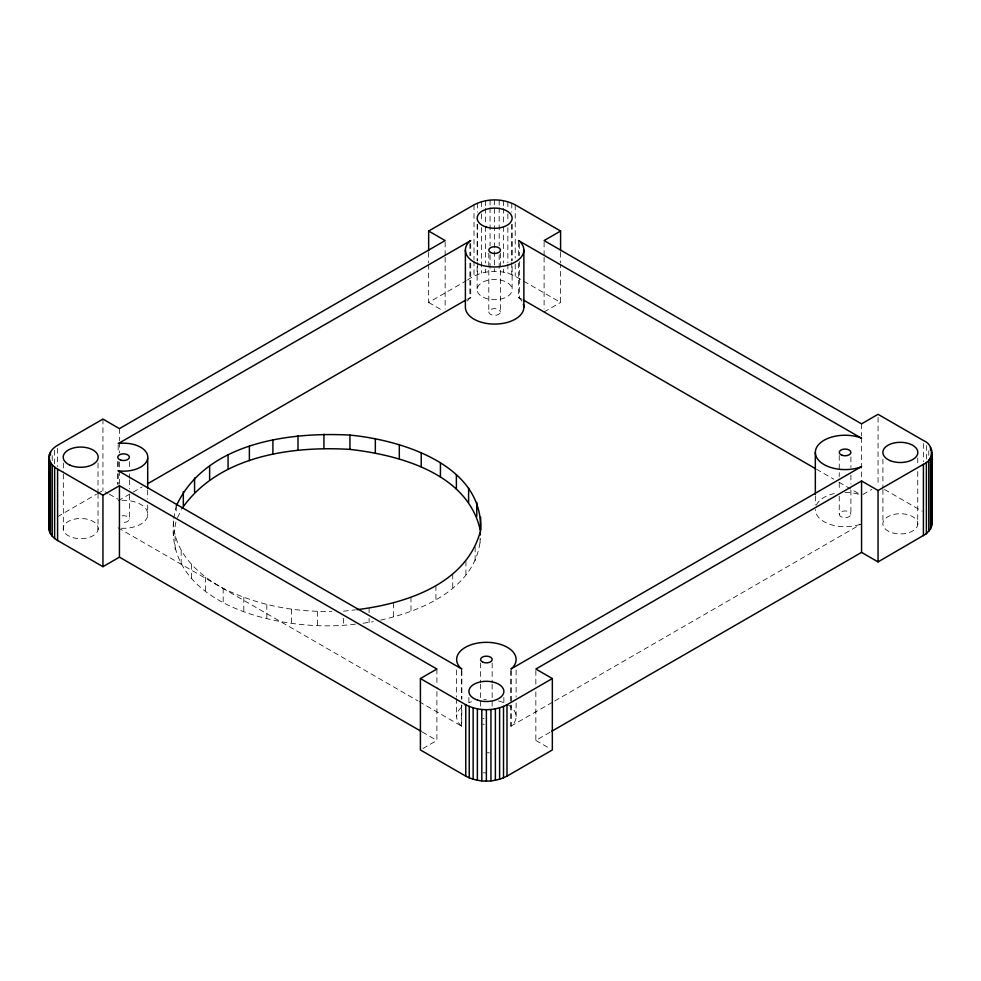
<?xml version="1.0" encoding="UTF-8"?>
<svg xmlns="http://www.w3.org/2000/svg" width="981" height="981" viewBox="0 0 981 981"><rect width="100%" height="100%" fill="white"/><g stroke="black" fill="none" stroke-linecap="round" stroke-linejoin="round"><path stroke-width="0.74" stroke-dasharray="4.91 3.68" d="M380.567 620.09C422.529 610.955 476.226 587.705 480.371 539.06M355.527 624.112C284.441 633.628 152.288 605.436 175.942 507.533M173.465 535.295L175.942 521.818M177.512 517.686L181.387 509.789M470.733 263.116L470.733 297.684L469.298 298.776A29.246 16.885 0 0 0 466.931 301.792M510.893 705.106L510.893 726.161L512.131 725.217A29.737 17.168 0 0 0 507.41 704.493M57.585 516.68L96.457 494.24M97.757 493.492L102.944 490.5L108.02 493.431M428.66 264.465L428.66 302.455L466.233 280.75M467.532 280.002C481.168 270.204 500.31 268.353 515.233 276.262L560.592 302.455L560.592 264.465M118.198 500.739L142.086 486.944M467.226 299.217L470.733 297.684M544.099 311.97L560.592 302.455M422.946 748.491L436.901 740.434L436.901 687.264M862.839 494.534L871.717 489.396M510.893 726.161L553.431 701.722M554.755 700.961L861.563 523.829M535.847 691.813L535.847 740.434L550.415 732.034M363.056 623.266L373.393 621.66M343.473 611.175L355.527 609.826M173.465 521.009C173.183 551.678 198.003 574.805 223.178 588.281C256.679 605.093 294.545 612.328 331.885 611.31M518.508 263.116L518.508 297.684L522.015 299.217M419.194 701.648L461.634 726.161L461.867 705.106M884.543 489.482L922.115 511.175M816.474 469.225L833.789 479.219M839.013 482.247L860.239 494.498M428.66 302.455L442.615 310.511M109.283 494.166L118.161 499.292M535.847 740.434L549.801 748.491M118.1 527.815L417.869 700.888M422.345 732.034L436.901 740.434M518.508 297.684L519.942 298.776A29.246 16.885 0 0 1 522.309 301.792M461.867 726.161L460.616 725.217A29.737 17.168 0 0 1 465.35 704.493M928.774 450.855L928.774 455.405M926.383 445.558L926.383 459.231M923.415 443.547L923.415 461.781M917.738 457.943L917.738 464.025M917.738 471.616L917.738 524.798A17.486 10.104 0 0 1 890.159 532.045A17.486 10.104 0 0 1 893.078 514.633A17.486 10.104 0 0 1 917.738 524.798M882.912 459.047L882.912 487.913M882.912 489.433L882.912 522.861M878.056 417.366L878.056 485.742M861.563 423.853L861.563 436.005M861.563 437.526L861.563 480.101M850.907 456.938L850.907 467.508M850.907 475.062L850.907 484.111M850.907 490.157L850.907 514.302A5.825 3.372 0 0 1 842.164 517.22A5.825 3.372 0 0 1 842.164 511.383A5.825 3.372 0 0 1 850.907 514.302M839.245 455.429L839.245 476.57M839.245 482.603L839.245 490.157M839.245 496.19L839.245 514.302M815.334 496.018L815.334 505.031M560.592 252.313L560.592 262.945M544.099 242.074L544.099 255.759M544.099 257.28L544.099 308.929M535.847 670.55L535.847 685.744M519.366 243.57L519.366 255.6M519.366 261.608L519.366 297.684M518.508 242.062L518.508 257.096M516.116 670.035L516.116 697.086M516.116 703.107L516.116 716.633M515.233 204.857L515.233 258.04M515.233 264.11L515.233 276.262M512.119 224.257L512.119 260.725M512.119 266.807L512.119 289.591A17.486 10.104 0 0 1 485.877 298.347A17.486 10.104 0 0 1 485.877 280.848A17.486 10.104 0 0 1 512.119 289.591M511.763 203.141L511.763 212.252M511.763 224.416L511.763 260.872M511.763 262.393L511.763 274.557M511.113 670.526L511.113 703.61M511.113 705.106L511.113 726.161M510.893 670.526L510.893 703.61M507.864 201.755L507.864 207.837M507.864 213.919L507.864 221.51M507.864 227.592L507.864 262.54M507.864 264.061L507.864 273.172M503.866 697.479L503.866 703.561M503.633 200.749L503.633 206.832M503.633 208.34L503.633 225.054M503.633 226.574L503.633 263.043M503.633 269.125L503.633 272.166M500.457 253.098L500.457 311.97A5.825 3.372 0 0 1 491.702 314.889A5.825 3.372 0 0 1 491.702 309.052A5.825 3.372 0 0 1 500.457 311.97M499.182 200.136L499.182 206.206M499.182 207.727L499.182 245.716M499.182 254.827L499.182 271.541M494.62 199.928L494.62 271.332M492.155 662.972L492.155 682.592M492.155 684.1L492.155 708.257M490.059 200.136L490.059 206.206M490.059 207.727L490.059 245.716M490.059 254.827L490.059 271.541M488.796 253.098L488.796 311.97M485.62 200.749L485.62 206.832M485.62 208.34L485.62 225.054M485.62 226.574L485.62 263.043M485.62 269.125L485.62 272.166M481.389 201.755L481.389 207.837M481.389 213.919L481.389 221.51M481.389 227.592L481.389 273.172M480.592 662.96L480.592 682.58M480.592 684.088L480.592 708.245M480.089 538.017L480.089 546.589M477.489 203.141L477.489 212.252M477.489 224.416L477.489 260.872M477.489 262.393L477.489 274.557M477.134 224.257L477.134 260.725M477.134 266.807L477.134 289.591M475.135 547.079L475.135 561.365M474.007 204.857L474.007 259.548M474.007 261.069L474.007 276.262M470.733 243.57L470.733 255.6M469.887 243.57L469.887 255.6M469.887 263.116L469.887 297.684M468.881 697.479L468.881 703.561M465.926 561.169L465.926 575.455M461.867 670.526L461.867 699.097M461.634 670.526L461.634 699.097M461.634 705.106L461.634 726.161M456.631 670.035L456.631 697.086M456.631 698.595L456.631 716.633M452.731 574.155L452.731 588.441M445.153 242.074L445.153 255.759M445.153 257.28L445.153 308.929M436.901 669.03L436.901 685.744M435.92 585.669L435.92 599.955M428.66 252.313L428.66 262.945M410.978 597.073L410.978 611.347M393.479 602.996L393.479 617.282M369.089 608.318L369.089 612.598M369.089 618.312L369.089 622.592M343.473 618.312L343.473 625.461M317.403 611.494L317.403 625.78M291.615 609.262L291.615 623.548M266.844 604.554L266.844 618.827M243.803 597.49L243.803 611.764M223.178 588.281L223.178 602.555M205.532 577.184L205.532 591.469M191.393 564.541L191.393 578.815M181.154 550.684L181.154 564.97M176.224 506.037L176.224 514.608M175.121 536.043L175.121 550.316M147.702 490.022L147.702 499.035M147.702 505.056L147.702 515.577M129.382 461.708L129.382 467.741M129.382 473.774L129.382 478.311M129.382 479.819L129.382 488.869M129.382 494.915L129.382 519.059A5.825 3.372 0 0 1 122.049 522.321M119.437 428.611L119.437 440.763M119.437 442.284L119.437 452.915M119.437 462.039L119.437 484.822M118.198 445.104L118.198 452.621M118.198 461.646L118.198 472.168M118.198 473.676L118.1 484.222M117.72 461.708L117.72 467.741M117.72 473.774L117.72 484.344M102.944 419.083L102.944 490.5M98.026 463.044L98.014 492.315M98.026 493.443L98.026 529.899A17.486 10.104 0 0 1 70.031 536.595A17.486 10.104 0 0 1 73.98 519.256A17.486 10.104 0 0 1 98.026 529.899M63.336 463.057L63.336 472.572M63.336 474.093L63.336 529.912M57.585 448.317L57.585 466.539M54.617 450.316L54.617 463.988M52.226 455.613L52.226 461.683M486.38 772.918A17.486 10.104 0 0 1 483.339 772.758M486.38 752.721A17.486 10.104 0 0 1 489.421 752.868M468.906 702.739A29.737 17.168 0 0 1 471.505 701.771M483.792 699.527A29.737 17.168 0 0 1 486.38 699.465M498.483 700.949A29.737 17.168 0 0 1 503.854 702.739M859.945 524.418A29.737 17.168 0 0 1 815.334 509.544M816.351 505.105A29.737 17.168 0 0 1 834.426 493.517M845.07 492.376A29.737 17.168 0 0 1 859.945 494.669M121.951 500.335A24.243 13.992 0 0 1 147.8 514.473A24.243 13.992 0 0 1 121.362 528.244M484.136 724.505A5.825 3.372 0 0 1 482.824 724.064M482.836 718.717A5.825 3.372 0 0 1 484.148 718.288M122.049 515.81A5.825 3.372 0 0 1 129.382 519.059"/><path stroke-width="1.47" d="M480.089 535.16C487.753 466.723 403.731 440.248 349.947 435.098C288.083 431.75 205.385 442.921 176.224 506.037M421.033 731.274L119.437 557.147L102.944 566.675L57.585 540.494C53.281 537.968 49.173 533.885 49.05 528.587L49.05 457.171C49.173 451.873 53.281 447.79 57.585 445.276L102.944 419.083L119.437 428.611L445.153 240.566L428.66 231.038L428.66 250.793M49.05 528.587L49.406 525.951M560.592 250.793L560.592 231.038L544.099 240.566L861.563 423.853L878.056 414.325L923.415 440.506C934.255 444.761 934.255 460.064 923.415 464.32L878.056 490.5L861.563 480.972L535.847 669.03L552.34 678.545L552.34 749.962L506.993 776.143C494.387 782.752 478.372 782.752 465.767 776.143L420.408 749.962L420.408 678.545L436.901 669.03L119.437 485.742L102.944 495.258L57.585 469.077C53.281 466.564 49.173 462.468 49.05 457.171M551.739 731.262L861.563 552.389L878.056 561.917L926.383 533.713L930.528 529.029L931.95 523.829L931.95 452.413M480.089 532.303C465.485 584.369 405.251 603.732 357.035 609.655M182.037 508.465C218.542 456.079 290.511 445.877 349.947 449.384C400.089 455.11 467.679 473.553 480.285 530.181M428.66 231.038L474.007 204.857C486.613 198.248 502.628 198.248 515.233 204.857L560.592 231.038M147.395 483.878L465.901 299.99M420.408 678.545L465.767 704.738C478.372 711.335 494.387 711.335 506.993 704.738L552.34 678.545M523.339 299.99L815.137 468.464M931.594 521.193L931.95 523.829M931.594 449.776L931.594 526.454M930.528 447.213L930.528 450.254M930.528 457.612L930.528 529.029M928.774 460.052L928.774 531.469M926.383 462.309L926.383 533.713M923.415 464.32L923.415 535.724M878.056 490.5L878.056 561.917M861.563 480.972L861.563 552.389M815.334 452.413A29.737 17.168 0 0 0 859.945 467.287L861.563 466.564L510.893 669.03L512.131 668.086A29.737 17.168 0 0 0 486.38 642.334A29.737 17.168 0 0 0 460.616 668.086L461.867 669.03L118.1 470.684L121.362 471.113A24.243 13.992 0 0 0 147.775 456.619A24.243 13.992 0 0 0 119.437 443.387L118.198 443.608L470.733 240.566L469.298 241.645A29.246 16.885 0 0 0 494.62 266.967A29.246 16.885 0 0 0 519.942 241.645L518.508 240.566L861.563 438.262L859.945 437.538A29.737 17.168 0 0 0 815.334 452.413L815.334 494.51M523.866 250.081L523.866 307.212M506.993 704.738L506.993 776.143M503.511 706.443L503.511 777.859M499.611 707.828L499.611 779.245M495.38 708.834L495.38 780.251M490.941 709.459L490.941 780.864M486.38 709.668L486.38 781.072M481.818 709.459L481.818 780.864M480.641 517.245L480.641 530.108M477.367 708.834L477.367 780.251M476.778 502.358L476.778 516.644M473.136 707.828L473.136 779.245M469.237 706.443L469.237 777.859M468.611 488.06L468.611 502.333M465.767 704.738L465.767 776.143M465.386 250.081L465.386 307.212A29.246 16.885 0 0 0 497.171 324.024A29.246 16.885 0 0 0 523.413 304.282M456.386 474.755L456.386 489.041M440.432 462.848L440.432 477.122M421.229 452.658L421.229 466.944M399.316 444.491L399.316 458.777M375.331 438.581L375.331 452.866M349.947 435.098L349.947 449.384M323.926 434.142L323.926 448.427M297.991 435.736L297.991 450.021M272.902 439.844L272.902 454.117M249.37 446.33L249.37 460.616M228.07 455.025L228.07 469.31M209.627 465.668L209.627 479.954M194.569 477.968L194.569 492.254M183.324 491.555L183.324 505.84M147.702 458.446L147.702 488.513M119.437 485.742L119.437 557.147M102.944 495.258L102.944 566.675M57.585 469.077L57.585 540.494M54.617 467.066L54.617 538.483M52.226 464.81L52.226 536.227M50.472 451.971L50.472 455.012M50.472 462.37L50.472 533.787M49.406 454.546L49.406 531.224M477.637 700.152A17.486 10.104 0 0 0 503.866 691.409A17.486 10.104 0 0 0 477.637 682.653A17.486 10.104 0 0 0 477.637 700.152M890.159 460.629A17.486 10.104 0 0 0 917.738 453.381A17.486 10.104 0 0 0 893.078 443.228A17.486 10.104 0 0 0 890.159 460.629M485.877 226.93A17.486 10.104 0 0 0 512.119 218.187A17.486 10.104 0 0 0 485.877 209.444A17.486 10.104 0 0 0 485.877 226.93M70.031 465.19A17.486 10.104 0 0 0 98.026 458.495A17.486 10.104 0 0 0 73.98 447.839A17.486 10.104 0 0 0 70.031 465.19M120.638 460.089A5.825 3.372 0 0 0 129.382 457.171A5.825 3.372 0 0 0 120.638 454.264A5.825 3.372 0 0 0 120.638 460.089M490.5 252.46A5.825 3.372 0 0 0 500.261 250.952A5.825 3.372 0 0 0 493.112 246.832A5.825 3.372 0 0 0 490.5 252.46M842.164 455.331A5.825 3.372 0 0 0 850.907 452.413A5.825 3.372 0 0 0 842.164 449.494A5.825 3.372 0 0 0 842.164 455.331M482.824 662.175A5.825 3.372 0 0 0 492.155 659.955A5.825 3.372 0 0 0 484.148 656.399A5.825 3.372 0 0 0 482.824 662.175"/></g></svg>
